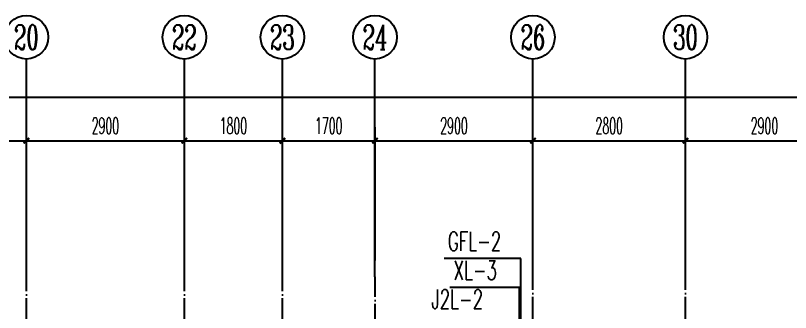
# Model space of a CAD drawing. Extents: x 27938 to 1507990, y 110129 to 923079.
# Drawn here: x 854517 to 868745, y 532134 to 537590 of the extents above; entities that cross this region are included whole.
import ezdxf
from ezdxf.enums import TextEntityAlignment as Align

# ---------------------------------------------------------------- set-up
doc = ezdxf.new("R2010")
doc.units = 0
doc.header["$LTSCALE"] = 1000
doc.header["$MEASUREMENT"] = 0
doc.linetypes.add('DOTE', pattern=[2.42, 2, -0.2, 0.02, -0.2])
for name, color, linetype in [('AXIS', 3, 'Continuous'), ('AXIS_TEXT', 7, 'Continuous'), ('DIM_不分区消火栓', 1, 'Continuous'), ('DIM_管井排水', 5, 'Continuous'), ('DIM_给水', 3, 'Continuous'), ('DOTE', 1, 'Continuous')]:
    doc.layers.add(name, color=color, linetype=linetype)
doc.styles.add('_TCH_AXIS', font='COMPLEX', dxfattribs={"bigfont": 'GBCBIG'})
doc.styles.add('_TCH_DIM_T3', font='SIMPLEX.shx', dxfattribs={"width": 0.494118, "bigfont": 'GBCBIG.shx'})
doc.styles.add('_TWT_SERIAL', font='SIMPLEX', dxfattribs={"width": 0.8, "height": 3.5, "bigfont": 'HZTXT'})
doc.styles.add('COMPLEX', font='COMPLEX')
doc.dimstyles.new('_TCH_ARCH&&100', dxfattribs={"dimtxt": 297.5, "dimasz": 100, "dimexe": 250, "dimexo": 300, "dimgap": 126.25, "dimtad": 1, "dimdec": 0, "dimzin": 0, "dimdsep": 46, "dimtxsty": '_TCH_DIM_T3', "dimblk": 'ARCHTICK', "dimcen": 0.09, "dimclrt": 4, "dimazin": 2, "dimtfac": 1, "dimtdec": 0, "dimtix": 1, "dimtmove": 2, "dimatfit": 3, "dimfxl": 100, "dimtolj": 1, "dimtzin": 0, "dimarcsym": 0})

# ---------------------------------------------------------------- blocks, each defined once
blk = doc.blocks.new('GDGDGDSDA')
at = {"layer": 'DOTE', "color": 0, "linetype": 'DOTE', "ltscale": 0.3}
for p, q in [((446135, 367858), (446135, 376108)), ((449035, 367858), (449035, 376108)), ((450835, 367858), (450835, 376108)), ((452535, 370658), (452535, 376108)), ((455435, 370059), (455435, 376108)), ((458235, 370059), (458235, 376108))]:
    blk.add_line(p, q, dxfattribs=at)
blk = doc.blocks.new('_ArchTick')
at = {"color": 0, "linetype": 'ByBlock', "const_width": 0.4}
blk.add_lwpolyline([(-0.5, -0.5), (0.5, 0.5)], dxfattribs=at)
blk = doc.blocks.new('*D780')
at = {"layer": 'AXIS', "color": 0, "lineweight": -2}
for p, q in [((866817, 533090), (866817, 535540)), ((869717, 533090), (869717, 535540)), ((866817, 535290), (869717, 535290))]:
    blk.add_line(p, q, dxfattribs=at)
at = {"layer": 'Defpoints', "color": 0}
for p in [(869717, 535290), (866817, 532790), (869717, 532790)]:
    blk.add_point(p, dxfattribs=at)
at = {"layer": 'AXIS', "color": 0, "lineweight": -2, "xscale": 100, "yscale": 100, "zscale": 100, "rotation": 180}
blk.add_blockref('_ArchTick', (866817, 535290), dxfattribs=at)
at = {"layer": 'AXIS', "color": 0, "lineweight": -2, "xscale": 100, "yscale": 100, "zscale": 100}
blk.add_blockref('_ArchTick', (869717, 535290), dxfattribs=at)
at = {"layer": 'AXIS', "color": 4, "insert": (868267, 535565), "char_height": 297.5, "attachment_point": 5, "style": '_TCH_DIM_T3'}
blk.add_mtext('\\A1;2900', dxfattribs=at)
blk = doc.blocks.new('*D781')
at = {"layer": 'AXIS', "color": 0, "lineweight": -2}
for p, q in [((864017, 533090), (864017, 535540)), ((866817, 533090), (866817, 535540)), ((864017, 535290), (866817, 535290))]:
    blk.add_line(p, q, dxfattribs=at)
at = {"layer": 'Defpoints', "color": 0}
for p in [(866817, 535290), (864017, 532790), (866817, 532790)]:
    blk.add_point(p, dxfattribs=at)
at = {"layer": 'AXIS', "color": 0, "lineweight": -2, "xscale": 100, "yscale": 100, "zscale": 100, "rotation": 180}
blk.add_blockref('_ArchTick', (864017, 535290), dxfattribs=at)
at = {"layer": 'AXIS', "color": 0, "lineweight": -2, "xscale": 100, "yscale": 100, "zscale": 100}
blk.add_blockref('_ArchTick', (866817, 535290), dxfattribs=at)
at = {"layer": 'AXIS', "color": 4, "insert": (865417, 535565), "char_height": 297.5, "attachment_point": 5, "style": '_TCH_DIM_T3'}
blk.add_mtext('\\A1;2800', dxfattribs=at)
blk = doc.blocks.new('*D782')
at = {"layer": 'AXIS', "color": 0, "lineweight": -2}
for p, q in [((861117, 533090), (861117, 535540)), ((864017, 533090), (864017, 535540)), ((861117, 535290), (864017, 535290))]:
    blk.add_line(p, q, dxfattribs=at)
at = {"layer": 'Defpoints', "color": 0}
for p in [(864017, 535290), (861117, 532790), (864017, 532790)]:
    blk.add_point(p, dxfattribs=at)
at = {"layer": 'AXIS', "color": 0, "lineweight": -2, "xscale": 100, "yscale": 100, "zscale": 100, "rotation": 180}
blk.add_blockref('_ArchTick', (861117, 535290), dxfattribs=at)
at = {"layer": 'AXIS', "color": 0, "lineweight": -2, "xscale": 100, "yscale": 100, "zscale": 100}
blk.add_blockref('_ArchTick', (864017, 535290), dxfattribs=at)
at = {"layer": 'AXIS', "color": 4, "insert": (862567, 535565), "char_height": 297.5, "attachment_point": 5, "style": '_TCH_DIM_T3'}
blk.add_mtext('\\A1;2900', dxfattribs=at)
blk = doc.blocks.new('*D783')
at = {"layer": 'AXIS', "color": 0, "lineweight": -2}
for p, q in [((859417, 533090), (859417, 535540)), ((861117, 533090), (861117, 535540)), ((859417, 535290), (861117, 535290))]:
    blk.add_line(p, q, dxfattribs=at)
at = {"layer": 'Defpoints', "color": 0}
for p in [(861117, 535290), (859417, 532790), (861117, 532790)]:
    blk.add_point(p, dxfattribs=at)
at = {"layer": 'AXIS', "color": 0, "lineweight": -2, "xscale": 100, "yscale": 100, "zscale": 100, "rotation": 180}
blk.add_blockref('_ArchTick', (859417, 535290), dxfattribs=at)
at = {"layer": 'AXIS', "color": 0, "lineweight": -2, "xscale": 100, "yscale": 100, "zscale": 100}
blk.add_blockref('_ArchTick', (861117, 535290), dxfattribs=at)
at = {"layer": 'AXIS', "color": 4, "insert": (860267, 535565), "char_height": 297.5, "attachment_point": 5, "style": '_TCH_DIM_T3'}
blk.add_mtext('\\A1;1700', dxfattribs=at)
blk = doc.blocks.new('*D784')
at = {"layer": 'AXIS', "color": 0, "lineweight": -2}
for p, q in [((857617, 533090), (857617, 535540)), ((859417, 533090), (859417, 535540)), ((857617, 535290), (859417, 535290))]:
    blk.add_line(p, q, dxfattribs=at)
at = {"layer": 'Defpoints', "color": 0}
for p in [(859417, 535290), (857617, 532790), (859417, 532790)]:
    blk.add_point(p, dxfattribs=at)
at = {"layer": 'AXIS', "color": 0, "lineweight": -2, "xscale": 100, "yscale": 100, "zscale": 100, "rotation": 180}
blk.add_blockref('_ArchTick', (857617, 535290), dxfattribs=at)
at = {"layer": 'AXIS', "color": 0, "lineweight": -2, "xscale": 100, "yscale": 100, "zscale": 100}
blk.add_blockref('_ArchTick', (859417, 535290), dxfattribs=at)
at = {"layer": 'AXIS', "color": 4, "insert": (858517, 535565), "char_height": 297.5, "attachment_point": 5, "style": '_TCH_DIM_T3'}
blk.add_mtext('\\A1;1800', dxfattribs=at)
blk = doc.blocks.new('*D785')
at = {"layer": 'AXIS', "color": 0, "lineweight": -2}
for p, q in [((854717, 533090), (854717, 535540)), ((857617, 533090), (857617, 535540)), ((854717, 535290), (857617, 535290))]:
    blk.add_line(p, q, dxfattribs=at)
at = {"layer": 'Defpoints', "color": 0}
for p in [(857617, 535290), (854717, 532790), (857617, 532790)]:
    blk.add_point(p, dxfattribs=at)
at = {"layer": 'AXIS', "color": 0, "lineweight": -2, "xscale": 100, "yscale": 100, "zscale": 100, "rotation": 180}
blk.add_blockref('_ArchTick', (854717, 535290), dxfattribs=at)
at = {"layer": 'AXIS', "color": 0, "lineweight": -2, "xscale": 100, "yscale": 100, "zscale": 100}
blk.add_blockref('_ArchTick', (857617, 535290), dxfattribs=at)
at = {"layer": 'AXIS', "color": 4, "insert": (856167, 535565), "char_height": 297.5, "attachment_point": 5, "style": '_TCH_DIM_T3'}
blk.add_mtext('\\A1;2900', dxfattribs=at)
blk = doc.blocks.new('*D786')
at = {"layer": 'AXIS', "color": 0, "lineweight": -2}
for p, q in [((852917, 533090), (852917, 535540)), ((854717, 533090), (854717, 535540)), ((852917, 535290), (854717, 535290))]:
    blk.add_line(p, q, dxfattribs=at)
at = {"layer": 'Defpoints', "color": 0}
for p in [(854717, 535290), (852917, 532790), (854717, 532790)]:
    blk.add_point(p, dxfattribs=at)
at = {"layer": 'AXIS', "color": 0, "lineweight": -2, "xscale": 100, "yscale": 100, "zscale": 100, "rotation": 180}
blk.add_blockref('_ArchTick', (852917, 535290), dxfattribs=at)
at = {"layer": 'AXIS', "color": 0, "lineweight": -2, "xscale": 100, "yscale": 100, "zscale": 100}
blk.add_blockref('_ArchTick', (854717, 535290), dxfattribs=at)
at = {"layer": 'AXIS', "color": 4, "insert": (853817, 535565), "char_height": 297.5, "attachment_point": 5, "style": '_TCH_DIM_T3'}
blk.add_mtext('\\A1;1800', dxfattribs=at)
blk = doc.blocks.new('*D799')
at = {"layer": 'AXIS', "color": 0, "lineweight": -2}
for p, q in [((827817, 533090), (827817, 536340)), ((878017, 533090), (878017, 536340)), ((827817, 536090), (878017, 536090))]:
    blk.add_line(p, q, dxfattribs=at)
at = {"layer": 'Defpoints', "color": 0}
for p in [(878017, 536090), (827817, 532790), (878017, 532790)]:
    blk.add_point(p, dxfattribs=at)
at = {"layer": 'AXIS', "color": 0, "lineweight": -2, "xscale": 100, "yscale": 100, "zscale": 100, "rotation": 180}
blk.add_blockref('_ArchTick', (827817, 536090), dxfattribs=at)
at = {"layer": 'AXIS', "color": 0, "lineweight": -2, "xscale": 100, "yscale": 100, "zscale": 100}
blk.add_blockref('_ArchTick', (878017, 536090), dxfattribs=at)
at = {"layer": 'AXIS', "color": 4, "insert": (852917, 536365), "char_height": 297.5, "attachment_point": 5, "style": '_TCH_DIM_T3'}
blk.add_mtext('\\A1;50200', dxfattribs=at)
blk = doc.blocks.new('_AXISO')
at = {"color": 0}
blk.add_circle((0, 0), 0.5, dxfattribs=at)
at = {"layer": 'AXIS_TEXT', "color": 0, "style": 'COMPLEX', "width": 1.041667}
blk.add_attdef('A', text='', height=0.56, dxfattribs=at).set_placement((-0.25, -0.28), (0.25, -0.28), align=Align.FIT)

msp = doc.modelspace()

# ---------------------------------------------------------------- linework, layer by layer
at = {"layer": 'AXIS', "color": 8}
for p, q in [((854716.6, 532790.4), (854716.6, 536790.4)), ((857616.6, 532790.4), (857616.6, 536790.4)), ((859416.6, 532790.4), (859416.6, 536790.4)), ((861116.6, 532790.4), (861116.6, 536790.4)), ((864016.6, 532790.4), (864016.6, 536790.4)), ((866816.6, 532790.4), (866816.6, 536790.4))]:
    msp.add_line(p, q, dxfattribs=at)
at = {"layer": 'DIM_不分区消火栓'}
for p, q in [((863766.6, 532595.3), (862489.5, 532595.3)), ((863766.6, 530540.4), (863766.6, 532595.3))]:
    msp.add_line(p, q, dxfattribs=at)
at = {"layer": 'DIM_管井排水'}
for p, q in [((863791.6, 533127.2), (862384.8, 533127.2)), ((863791.6, 529365.4), (863791.6, 533127.2))]:
    msp.add_line(p, q, dxfattribs=at)

# ---------------------------------------------------------------- block references
at = {"layer": 'AXIS', "color": 8}
ref = msp.add_blockref('_AXISO', (854716.6, 537190.4), dxfattribs=dict(at, xscale=800, yscale=800, zscale=800))
ref.add_attrib('A', '20', dxfattribs={"layer": 'AXIS_TEXT', "color": 8, "ltscale": 0.5, "height": 452.55, "style": '_TCH_AXIS', "width": 0.617647}).set_placement((854490.3, 536964.2), (854942.9, 536964.2), align=Align.FIT)
ref = msp.add_blockref('_AXISO', (857616.6, 537190.4), dxfattribs=dict(at, xscale=800, yscale=800, zscale=800))
ref.add_attrib('A', '22', dxfattribs={"layer": 'AXIS_TEXT', "color": 8, "ltscale": 0.5, "height": 452.55, "style": '_TCH_AXIS', "width": 0.617647}).set_placement((857390.3, 536964.2), (857842.9, 536964.2), align=Align.FIT)
ref = msp.add_blockref('_AXISO', (859416.6, 537190.4), dxfattribs=dict(at, xscale=800, yscale=800, zscale=800))
ref.add_attrib('A', '23', dxfattribs={"layer": 'AXIS_TEXT', "color": 8, "ltscale": 0.5, "height": 452.55, "style": '_TCH_AXIS', "width": 0.617647}).set_placement((859190.3, 536964.2), (859642.9, 536964.2), align=Align.FIT)
ref = msp.add_blockref('_AXISO', (861116.6, 537190.4), dxfattribs=dict(at, xscale=800, yscale=800, zscale=800))
ref.add_attrib('A', '24', dxfattribs={"layer": 'AXIS_TEXT', "color": 8, "ltscale": 0.5, "height": 452.55, "style": '_TCH_AXIS', "width": 0.583333}).set_placement((860890.3, 536964.2), (861342.9, 536964.2), align=Align.FIT)
ref = msp.add_blockref('_AXISO', (864016.6, 537190.4), dxfattribs=dict(at, xscale=800, yscale=800, zscale=800))
ref.add_attrib('A', '26', dxfattribs={"layer": 'AXIS_TEXT', "color": 8, "ltscale": 0.5, "height": 452.55, "style": '_TCH_AXIS', "width": 0.617647}).set_placement((863790.3, 536964.2), (864242.9, 536964.2), align=Align.FIT)
ref = msp.add_blockref('_AXISO', (866816.6, 537190.4), dxfattribs=dict(at, xscale=800, yscale=800, zscale=800))
ref.add_attrib('A', '30', dxfattribs={"layer": 'AXIS_TEXT', "color": 8, "ltscale": 0.5, "height": 452.55, "style": '_TCH_AXIS', "width": 0.636364}).set_placement((866590.3, 536964.2), (867042.9, 536964.2), align=Align.FIT)
at = {"layer": 'DOTE', "color": 169}
msp.add_blockref('GDGDGDSDA', (408581.8, 156682.1), dxfattribs=at)

# ---------------------------------------------------------------- texts
at = {"layer": 'DIM_不分区消火栓', "color": 7, "style": '_TWT_SERIAL', "width": 0.64}
msp.add_text('XL-3', height=350, dxfattribs=at).set_placement((862559.5, 532735.3))
at = {"layer": 'DIM_管井排水', "color": 7, "style": '_TWT_SERIAL', "width": 0.64}
msp.add_text('GFL-2', height=350, dxfattribs=at).set_placement((862454.8, 533267.2))
at = {"layer": 'DIM_给水', "color": 7, "style": '_TWT_SERIAL', "width": 0.64}
msp.add_text('J2L-2', height=350, dxfattribs=at).set_placement((862150.9, 532203.8))

# ---------------------------------------------------------------- dimensions: what is measured, and where the dimension line sits
at = {"layer": 'AXIS', "color": 8}
for p1, p2, distance, picture, middle in [((827816.6, 532790.4), (878016.6, 532790.4), 3300, '*D799', (852916.6, 536365.4)), ((852916.6, 532790.4), (854716.6, 532790.4), 2500, '*D786', (853816.6, 535565.4)), ((854716.6, 532790.4), (857616.6, 532790.4), 2500, '*D785', (856166.6, 535565.4)), ((857616.6, 532790.4), (859416.6, 532790.4), 2500, '*D784', (858516.6, 535565.4)), ((859416.6, 532790.4), (861116.6, 532790.4), 2500, '*D783', (860266.6, 535565.4)), ((861116.6, 532790.4), (864016.6, 532790.4), 2500, '*D782', (862566.6, 535565.4)), ((864016.6, 532790.4), (866816.6, 532790.4), 2500, '*D781', (865416.6, 535565.4)), ((866816.6, 532790.4), (869716.6, 532790.4), 2500, '*D780', (868266.6, 535565.4))]:
    dim = msp.add_aligned_dim(p1=p1, p2=p2, distance=distance, dimstyle='_TCH_ARCH&&100', dxfattribs=at)
    dim.commit()
    dim.dimension.update_dxf_attribs({"geometry": picture, "text_midpoint": middle})

doc.saveas('drawing.dxf')
